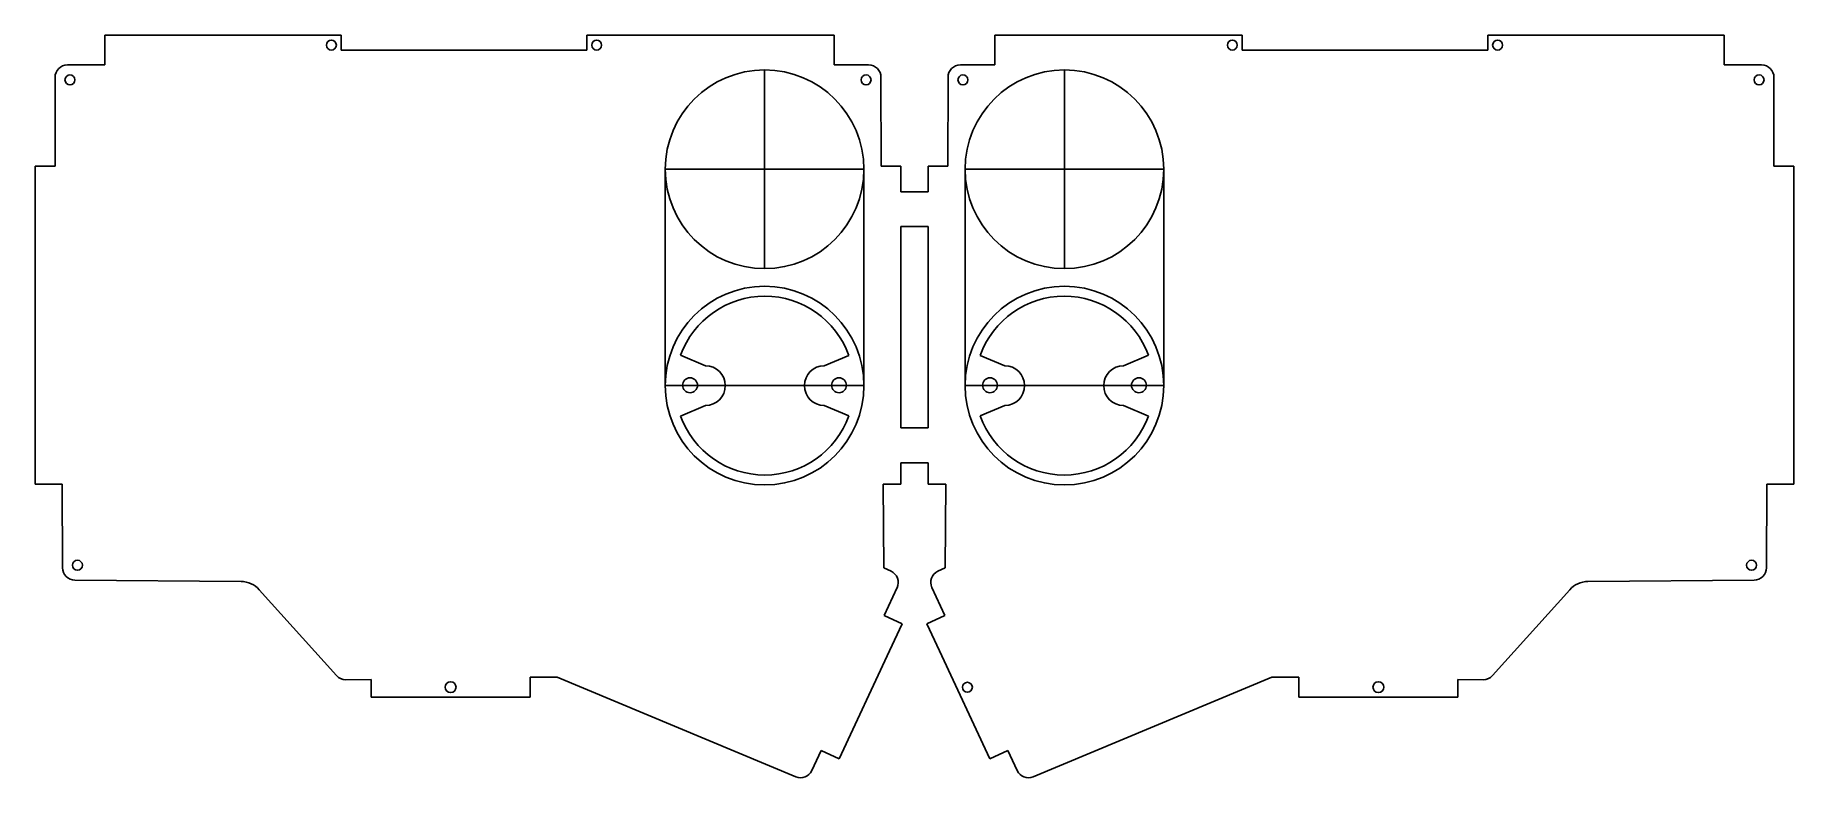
# Model space of a CAD drawing. Header units: millimetres. Extents: x -177 to 177, y -101 to 49.
import ezdxf

# ---------------------------------------------------------------- set-up
doc = ezdxf.new("R2010")
doc.units = ezdxf.units.MM
doc.layers.get('0').update_dxf_attribs({"linetype": 'CONTINUOUS'})

msp = doc.modelspace()

# ---------------------------------------------------------------- linework, layer by layer
for p, q in [((-163.08, 42.6), (-163.08, 48.6)), ((-115.43, 48.6), (-163.08, 48.6)), ((-115.43, 48.6), (-115.43, 45.6)), ((-66, 48.6), (-66, 45.6)), ((-16.2, 48.6), (-66, 48.6)), ((-16.2, 42.6), (-16.2, 48.6)), ((16.2, 42.6), (16.2, 48.6)), ((16.2, 48.6), (66, 48.6)), ((66, 48.6), (66, 45.6)), ((115.43, 48.6), (163.08, 48.6)), ((115.43, 48.6), (115.43, 45.6)), ((163.08, 42.6), (163.08, 48.6)), ((-163.08, 42.6), (-170.58, 42.6)), ((-66, 45.6), (-115.43, 45.6)), ((-9.25, 42.6), (-16.2, 42.6)), ((9.25, 42.6), (16.2, 42.6)), ((66, 45.6), (115.43, 45.6)), ((163.08, 42.6), (170.58, 42.6)), ((-173.08, 40.1), (-173.08, 22.23)), ((-30.2, 21.6), (-30.2, 41.6)), ((-6.75, 40.1), (-6.74, 22.23)), ((6.75, 40.1), (6.74, 22.23)), ((30.2, 21.6), (30.2, 41.6)), ((173.08, 40.1), (173.08, 22.23)), ((-177.08, 22.23), (-177.08, -41.77)), ((-173.08, 22.23), (-177.08, 22.23)), ((-30.2, 21.6), (-50.2, 21.6)), ((-50.2, 21.6), (-50.2, -21.95)), ((-30.2, 21.6), (-10.2, 21.6)), ((-30.2, 21.6), (-30.2, 1.6)), ((-10.2, 21.6), (-10.2, -21.95)), ((-6.74, 22.23), (-2.74, 22.23)), ((-2.74, 17.06), (-2.74, 22.23)), ((2.74, 22.23), (2.74, 17.06)), ((6.74, 22.23), (2.74, 22.23)), ((30.2, 21.6), (10.2, 21.6)), ((10.2, 21.6), (10.2, -21.95)), ((30.2, 21.6), (30.2, 1.6)), ((30.2, 21.6), (50.2, 21.6)), ((50.2, 21.6), (50.2, -21.95)), ((173.08, 22.23), (177.08, 22.23)), ((177.08, 22.23), (177.08, -41.77)), ((0, 17.06), (-2.74, 17.06)), ((0, 17.06), (2.74, 17.06)), ((-2.73, -30.47), (-2.74, 10.06)), ((2.74, 10.06), (-2.74, 10.06)), ((2.74, 10.06), (2.73, -30.47)), ((-47.1, -15.84), (-42.11, -17.95)), ((-18.16, -17.95), (-13.22, -15.86)), ((18.16, -17.95), (13.22, -15.86)), ((47.1, -15.84), (42.11, -17.95)), ((-30.16, -21.95), (-50.2, -21.95)), ((-30.2, -21.95), (-10.2, -21.95)), ((30.2, -21.95), (10.2, -21.95)), ((30.16, -21.95), (50.2, -21.95)), ((-42.11, -25.95), (-47.1, -28.07)), ((-13.22, -28.05), (-18.16, -25.95)), ((13.22, -28.05), (18.16, -25.95)), ((42.11, -25.95), (47.1, -28.07)), ((0.01, -30.47), (-2.73, -30.47)), ((0.01, -30.47), (2.73, -30.47)), ((0.01, -37.47), (-2.73, -37.47)), ((-2.73, -37.47), (-2.73, -41.77)), ((2.73, -37.47), (0.01, -37.47)), ((2.73, -37.47), (2.73, -41.77)), ((-177.08, -41.77), (-171.65, -41.77)), ((-171.65, -41.77), (-171.57, -58.61)), ((-2.73, -41.77), (-6.31, -41.8)), ((-6.2, -58.61), (-6.31, -41.8)), ((2.73, -41.77), (6.31, -41.8)), ((6.2, -58.61), (6.31, -41.8)), ((171.65, -41.77), (171.57, -58.61)), ((177.08, -41.77), (171.65, -41.77)), ((-4.72, -59.3), (-6.2, -58.61)), ((4.72, -59.3), (6.2, -58.61)), ((-135.62, -61.38), (-169.09, -61.1)), ((-116.42, -80.32), (-131.94, -63.04)), ((-6.12, -68.23), (-3.51, -62.62)), ((6.12, -68.23), (3.51, -62.62)), ((116.42, -80.32), (131.94, -63.04)), ((135.62, -61.38), (169.09, -61.1)), ((-2.5, -69.92), (-6.12, -68.23)), ((-5.04, -75.36), (-2.5, -69.92)), ((2.5, -69.92), (6.12, -68.23)), ((5.03, -75.36), (2.5, -69.92)), ((-5.04, -75.36), (-15.18, -97.11)), ((5.03, -75.36), (15.18, -97.11)), ((-114.56, -81.15), (-109.43, -81.14)), ((-109.43, -84.65), (-109.43, -81.14)), ((-77.43, -80.65), (-71.94, -80.65)), ((-77.43, -84.65), (-77.43, -80.65)), ((-23.92, -100.71), (-71.94, -80.65)), ((23.92, -100.71), (71.94, -80.65)), ((77.43, -80.65), (71.94, -80.65)), ((77.43, -84.65), (77.43, -80.65)), ((114.56, -81.15), (109.43, -81.14)), ((109.43, -84.65), (109.43, -81.14)), ((-93.43, -84.65), (-109.43, -84.65)), ((-93.43, -84.65), (-77.43, -84.65)), ((93.43, -84.65), (77.43, -84.65)), ((93.43, -84.65), (109.43, -84.65)), ((-20.69, -99.46), (-18.8, -95.42)), ((-15.18, -97.11), (-18.8, -95.42)), ((15.18, -97.11), (18.8, -95.42)), ((20.69, -99.46), (18.8, -95.42))]:
    msp.add_line(p, q)
for centre, radius in [((-117.43, 46.6), 1), ((-64, 46.6), 1), ((64, 46.6), 1), ((117.43, 46.6), 1), ((-170.08, 39.6), 1), ((-30.2, 21.6), 20), ((-9.75, 39.6), 1), ((9.75, 39.6), 1), ((30.2, 21.6), 20), ((170.08, 39.6), 1), ((-30.2, -21.95), 20), ((30.2, -21.95), 20), ((-45.2, -21.87), 1.5), ((-15.2, -21.87), 1.5), ((15.2, -21.87), 1.5), ((45.2, -21.87), 1.5), ((-168.57, -58.1), 1), ((168.57, -58.1), 1), ((-93.43, -82.65), 1.1), ((10.65, -82.67), 1), ((93.43, -82.65), 1.1)]:
    msp.add_circle(centre, radius)
for centre, radius, start, end in [((-170.58, 40.1), 2.5, 90, 180), ((-9.25, 40.1), 2.5, 0.0122, 90), ((9.25, 40.1), 2.5, 90, 179.9878), ((170.58, 40.1), 2.5, 0, 90), ((-30.16, -21.95), 18, 19.7946, 160.1444), ((30.16, -21.95), 18, 19.8556, 160.2054), ((-42.11, -21.95), 4, -90, 90), ((-18.16, -21.95), 4, 90, 270), ((18.16, -21.95), 4, -90, 90), ((42.11, -21.95), 4, 90, 270), ((-30.16, -21.95), 18, 199.8556, 340.2054), ((30.16, -21.95), 18, 199.7946, 340.1444), ((-169.07, -58.6), 2.5, 180.2705, 269.5219), ((-5.78, -61.57), 2.5, -25, 65), ((5.78, -61.57), 2.5, 115, 205), ((169.07, -58.6), 2.5, 270.4781, 359.7295), ((-135.66, -66.38), 5, 41.9246, 89.5219), ((135.66, -66.38), 5, 90.4781, 138.0754), ((-114.56, -78.65), 2.5, 221.9246, 270.1), ((114.56, -78.65), 2.5, 269.9, 318.0754), ((-22.95, -98.4), 2.5, 247.3305, 335), ((22.95, -98.4), 2.5, 205, 292.6695)]:
    msp.add_arc(centre, radius, start, end)

doc.saveas('drawing.dxf')
